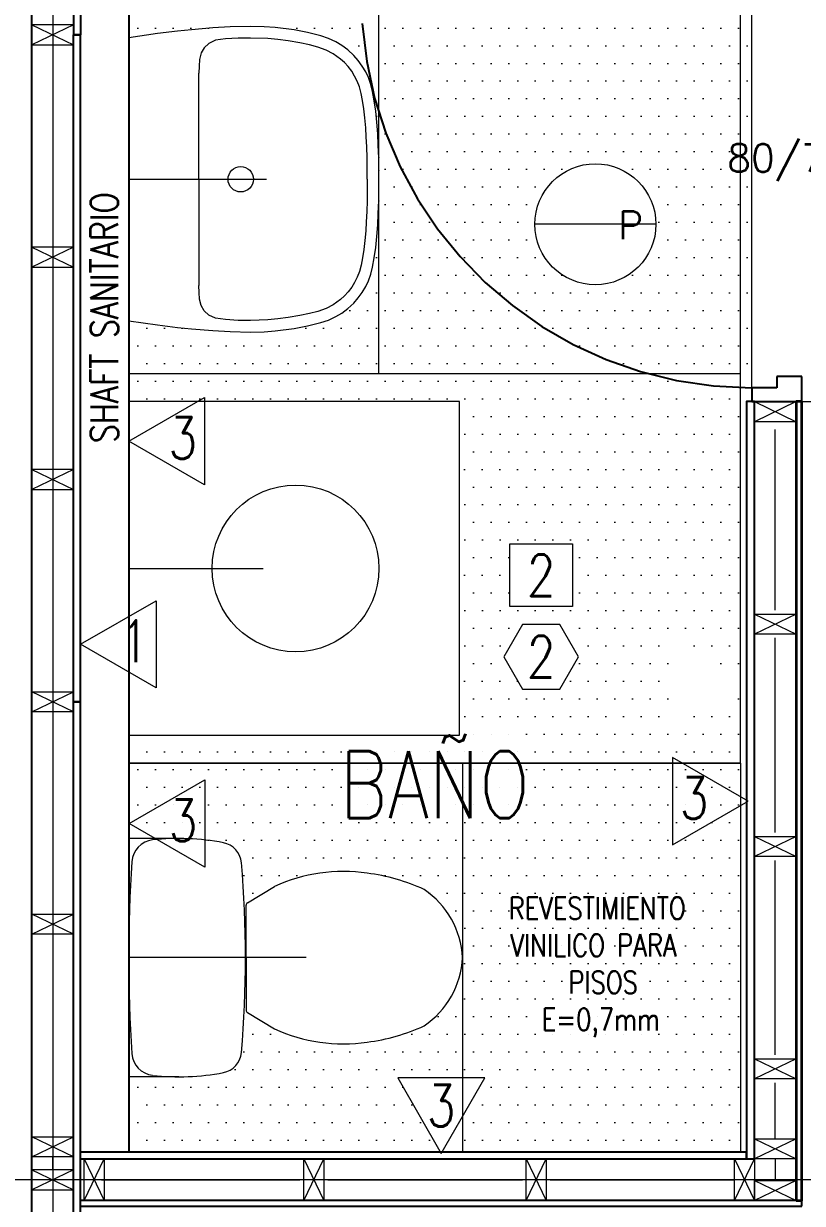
# Model space of a CAD drawing. Header units: inches. Extents: x 10.8 to 60.4, y 12.2 to 79.7.
# Drawn here: x 26.01 to 27.41, y 19.091 to 21.213 of the extents above; entities that cross this region are included whole.
import ezdxf
from ezdxf.enums import TextEntityAlignment as Align

# ---------------------------------------------------------------- set-up
doc = ezdxf.new("R2010")
doc.units = ezdxf.units.IN
doc.header["$MEASUREMENT"] = 0
doc.linetypes.add('CENTER', pattern=[2, 1.25, -0.25, 0.25, -0.25])
doc.layers.add('_AUX', color=210, linetype='Continuous', lineweight=18, plot=False)
for name, color, linetype, lineweight in [('A-ANNO-SYMB', 3, 'Continuous', 18), ('A-ANNO-TEXT', 3, 'Continuous', 18), ('A-DETL-MCUT', 4, 'Continuous', 25), ('A-DOOR-FULL', 4, 'Continuous', 25), ('A-DOOR-SYMB', 3, 'Continuous', 18), ('A-ELEV-MBE2', 4, 'Continuous', 25), ('A-FLOR-PATT', 8, 'Continuous', 18), ('A-FURN', 8, 'Continuous', 18), ('A-SECT-MCUT', 7, 'Continuous', 35), ('A-WALL-PATT', 8, 'Continuous', 18), ('A-WALL-STUD', 3, 'Continuous', 18)]:
    doc.layers.add(name, color=color, linetype=linetype, lineweight=lineweight)
doc.styles.add('E-ROMANS', font='romans.shx', dxfattribs={"width": 0.8})

msp = doc.modelspace()

# ---------------------------------------------------------------- hatches: boundary and pattern name
at = {"layer": 'A-FLOR-PATT'}
h = msp.add_hatch(dxfattribs=at)
h.set_pattern_fill('DOTS', color=256, scale=0.02, style=0)
h.set_pattern_definition([(0, (-444.033665, -8.068132), (0.015875, 0.03175), [0, -0.03175])])
h.paths.add_polyline_path([(26.7989, 19.8834), (26.1989, 19.8834), (26.1989, 19.7477), (26.2892, 19.7477, -0.046919), (26.3692, 19.7402, -0.336122), (26.4016, 19.7043, -0.00971), (26.4099, 19.6277, -0.275292), (26.4123, 19.6322), (26.4608, 19.6616, -0.143412), (26.6278, 19.6854, -0.074669), (26.73, 19.6561, -0.237155), (26.7989, 19.5334)])
h.paths.add_polyline_path([(26.6489, 20.9334), (26.6489, 20.9181), (26.6484, 20.8945), (26.6484, 20.8947, 0.003903), (26.6484, 20.8943), (26.6484, 20.8945), (26.6476, 20.872), (26.6477, 20.8722, 0.003659), (26.6476, 20.8718), (26.6476, 20.872), (26.6466, 20.8514), (26.6467, 20.8517, 0.004179), (26.6466, 20.8512), (26.6466, 20.8514), (26.6453, 20.8307), (26.6432, 20.8108), (26.6405, 20.7923), (26.6374, 20.7753), (26.6342, 20.7628), (26.6298, 20.7506), (26.625, 20.7404), (26.6188, 20.73), (26.6117, 20.72), (26.6036, 20.7108), (26.5927, 20.7007), (26.5822, 20.6929), (26.5712, 20.6863), (26.558, 20.6802), (26.5443, 20.6756), (26.5202, 20.6696), (26.4962, 20.6649), (26.4622, 20.6605), (26.4426, 20.6591), (26.418, 20.6584), (26.3812, 20.6595), (26.35, 20.6613), (26.3116, 20.6644), (26.2867, 20.6669), (26.2506, 20.6714), (26.1989, 20.6789), (26.1989, 20.5834), (26.6489, 20.5834)], flags=17)
h.paths.add_polyline_path([(26.6489, 21.0527), (26.6489, 20.5834), (26.974, 20.5834), (26.974, 20.6495, -0.190981)], flags=16)
h.paths.add_polyline_path([(26.4608, 19.4053), (26.4123, 19.4346, -0.262571), (26.4099, 19.4389), (26.4099, 19.5334), (26.4089, 19.5334, -0.021559), (26.4016, 19.3625, -0.336122), (26.3692, 19.3267, -0.046919), (26.2892, 19.3192), (26.1989, 19.3192), (26.1989, 19.1834), (26.7598, 19.1834), (26.6825, 19.3173), (26.7989, 19.3173), (26.7989, 19.5334, -0.237155), (26.73, 19.4108, -0.074669), (26.6278, 19.3815, -0.143412)])
h.paths.add_polyline_path([(26.6489, 21.0527), (26.6489, 20.947, -0.016148), (26.6489, 20.9486), (26.6489, 20.9488), (26.6489, 20.9334), (26.6489, 20.9678, -0.043216), (26.6484, 20.9721), (26.6484, 20.9723), (26.6489, 20.9488), (26.6489, 20.949, 0.019445), (26.6489, 20.947), (26.6489, 20.5834), (26.974, 20.5834), (26.974, 20.6495, -0.190981)], flags=17)
h.paths.add_polyline_path([(26.6489, 20.8887, -0.056524), (26.6484, 20.8943), (26.6484, 20.8945), (26.6476, 20.872), (26.6477, 20.8722, 0.003659), (26.6476, 20.8718), (26.6476, 20.872), (26.6466, 20.8514), (26.6467, 20.8517, 0.004179), (26.6466, 20.8512), (26.6466, 20.8514), (26.6453, 20.8307), (26.6432, 20.8108), (26.6405, 20.7923), (26.6374, 20.7753), (26.6342, 20.7628), (26.6298, 20.7506), (26.625, 20.7404), (26.6188, 20.73), (26.6117, 20.72), (26.6036, 20.7108), (26.5927, 20.7007), (26.5822, 20.6929), (26.5712, 20.6863), (26.558, 20.6802), (26.5443, 20.6756), (26.5202, 20.6696), (26.4962, 20.6649), (26.4622, 20.6605), (26.4426, 20.6591), (26.418, 20.6584), (26.3812, 20.6595), (26.35, 20.6613), (26.3116, 20.6644), (26.2867, 20.6669), (26.2506, 20.6714), (26.1989, 20.6789), (26.1989, 20.5834), (26.6489, 20.5834)], flags=16)
h.paths.add_polyline_path([(26.619, 21.2584), (26.974, 21.2584), (26.974, 21.2834), (26.1989, 21.2834), (26.1989, 21.188), (26.2506, 21.1955), (26.2867, 21.1999), (26.3116, 21.2025), (26.35, 21.2056), (26.3812, 21.2073), (26.418, 21.2084), (26.4426, 21.2078), (26.4622, 21.2064), (26.4962, 21.2019), (26.5202, 21.1973), (26.5443, 21.1913), (26.558, 21.1867), (26.5712, 21.1806), (26.5822, 21.174), (26.5927, 21.1662), (26.6036, 21.1561), (26.6117, 21.1468), (26.6188, 21.1369), (26.625, 21.1264), (26.6298, 21.1163), (26.6342, 21.1041), (26.6374, 21.0915), (26.6405, 21.0746), (26.6432, 21.056), (26.6453, 21.0361), (26.6466, 21.0154), (26.6466, 21.0156, 0.004179), (26.6467, 21.0152), (26.6466, 21.0154), (26.6476, 20.9949), (26.6476, 20.9951, 0.003659), (26.6477, 20.9947), (26.6476, 20.9949), (26.6484, 20.9723), (26.6489, 20.9488), (26.6489, 20.949, 0.003296), (26.6489, 20.9486), (26.6489, 20.9488), (26.6489, 20.9334), (26.6489, 20.9181), (26.6484, 20.8945), (26.6484, 20.8947, 0.003903), (26.6484, 20.8943), (26.6484, 20.8945), (26.6476, 20.872), (26.6477, 20.8722, 0.003659), (26.6476, 20.8718), (26.6476, 20.872), (26.6466, 20.8514), (26.6467, 20.8517, 0.004179), (26.6466, 20.8512), (26.6466, 20.8514), (26.6453, 20.8307), (26.6432, 20.8108), (26.6405, 20.7923), (26.6374, 20.7753), (26.6342, 20.7628), (26.6298, 20.7506), (26.625, 20.7404), (26.6188, 20.73), (26.6117, 20.72), (26.6036, 20.7108), (26.5927, 20.7007), (26.5822, 20.6929), (26.5712, 20.6863), (26.558, 20.6802), (26.5443, 20.6756), (26.5202, 20.6696), (26.4962, 20.6649), (26.4622, 20.6605), (26.4426, 20.6591), (26.418, 20.6584), (26.3812, 20.6595), (26.35, 20.6613), (26.3116, 20.6644), (26.2867, 20.6669), (26.2506, 20.6714), (26.1989, 20.6789), (26.1989, 20.5834), (26.974, 20.5834), (26.974, 20.6495, -0.252159), (26.619, 21.2134)])
h.paths.add_polyline_path([(27.2989, 21.2834), (26.974, 21.2834), (26.974, 21.2584), (27.2989, 21.2584)], flags=17)
h.paths.add_polyline_path([(27.3119, 21.3834), (27.2989, 21.3834), (26.974, 21.3834), (26.974, 21.2834), (27.2989, 21.2834), (27.2989, 21.2584), (27.319, 21.2584), (27.319, 21.2834), (27.3119, 21.2834)])
h.paths.add_polyline_path([(26.974, 21.3834), (26.1989, 21.3834), (26.1989, 21.2834), (26.974, 21.2834)])
h.paths.add_polyline_path([(27.2989, 21.2134), (26.974, 21.2134), (26.974, 20.9405, -0.612993), (27.1467, 20.8525, -0.612993), (26.974, 20.7646), (26.974, 20.6495, 0.061903), (27.1342, 20.5834), (27.2989, 20.5834)])
h.paths.add_polyline_path([(26.974, 21.2134), (26.6489, 21.2134), (26.6489, 21.0527, 0.190981), (26.974, 20.6495), (26.974, 20.7646, -0.239931), (26.9292, 20.8525, -0.239931), (26.974, 20.9405)], flags=17)
h.paths.add_polyline_path([(27.319, 21.2134), (27.2989, 21.2134), (27.2989, 20.5834), (27.2989, 20.5834), (27.2989, 20.5587, 0.007118), (27.319, 20.5584)])
h.paths.add_polyline_path([(26.974, 20.5834), (26.1989, 20.5834), (26.1989, 20.5334), (26.7939, 20.5334), (26.7939, 19.9334), (26.1989, 19.9334), (26.1989, 19.8834), (26.974, 19.8834), (26.974, 20.0163), (26.9069, 20.0163), (26.8732, 20.0746), (26.9069, 20.1329), (26.974, 20.1329), (26.974, 20.1649), (26.8843, 20.1649), (26.8843, 20.2774), (26.974, 20.2774)])
h.paths.add_polyline_path([(27.2989, 20.5587, -0.059463), (27.1342, 20.5834), (26.974, 20.5834), (26.974, 20.2774), (26.9968, 20.2774), (26.9968, 20.1649), (26.974, 20.1649), (26.974, 20.1332), (27.0079, 20.0746), (26.974, 20.0159), (26.974, 19.8834), (27.2989, 19.8834), (27.2989, 20.0163), (27.1766, 19.9456), (27.1766, 20.1025), (27.2989, 20.0319)])
h.paths.add_polyline_path([(26.974, 19.8834), (26.7989, 19.8834), (26.7989, 19.3173), (26.8394, 19.3173), (26.7989, 19.2473), (26.7989, 19.1834), (26.974, 19.1834)])
h.paths.add_polyline_path([(26.4099, 19.4389), (26.4099, 19.5334), (26.4099, 19.6279, -0.262571), (26.4123, 19.6322), (26.4123, 19.6322, 0.262606), (26.4099, 19.6279), (26.4099, 19.5334), (26.4099, 19.4389, 0.262571), (26.4123, 19.4346), (26.4123, 19.4346, -0.262606)])
h.paths.add_polyline_path([(27.2989, 19.8834), (26.974, 19.8834), (26.974, 19.1834), (27.2989, 19.1834)])
h.paths.add_polyline_path([(26.3514, 20.4877), (26.3514, 20.6937), (26.2105, 20.6937), (26.2105, 20.4877)], flags=25)
h.paths.add_polyline_path([(26.6573, 21.2345), (26.8633, 21.2345), (26.8633, 21.3753), (26.6573, 21.3753)], flags=9)
h.paths.add_polyline_path([(26.4835, 19.7003), (27.0095, 19.7003), (27.0095, 19.9603), (26.4835, 19.9603)], flags=25)
h.paths.add_polyline_path([(27.2507, 19.7464), (27.2507, 19.9525), (27.1099, 19.9525), (27.1099, 19.7464)], flags=9)
h.paths.add_polyline_path([(26.3514, 19.2877), (26.3514, 19.4937), (26.2105, 19.4937), (26.2105, 19.2877)], flags=24)
h.paths.add_polyline_path([(26.6051, 19.3449), (26.8111, 19.3449), (26.8111, 19.4857), (26.6051, 19.4857)], flags=24)
h.paths.add_polyline_path([(26.3514, 19.2877), (26.3514, 19.4937), (26.2105, 19.4937), (26.2105, 19.2877)], flags=24)
h.paths.add_polyline_path([(26.6051, 19.3449), (26.8111, 19.3449), (26.8111, 19.4857), (26.6051, 19.4857)], flags=25)
h.paths.add_polyline_path([(26.3514, 20.4877), (26.3514, 20.6937), (26.2105, 20.6937), (26.2105, 20.4877)], flags=25)
h.paths.add_polyline_path([(26.4835, 19.7003), (27.0095, 19.7003), (27.0095, 19.9603), (26.4835, 19.9603)], flags=24)

# ---------------------------------------------------------------- linework, layer by layer
at = {"layer": '_AUX'}
msp.add_line((27.4089, 20.5334), (27.5994, 20.5334), dxfattribs=at)
at = {"layer": 'A-ANNO-SYMB'}
for p, q in [((26.0624, 25.5508), (26.0624, 13.5272)), ((26.1989, 21.1879), (26.1989, 21.2834)), ((26.6489, 20.5834), (26.6489, 21.2834)), ((27.2989, 20.5834), (27.2989, 21.2834)), ((26.1989, 20.6789), (26.1989, 20.5834)), ((27.2989, 20.5834), (26.1989, 20.5834)), ((26.1989, 19.8834), (26.1989, 19.1834)), ((27.2989, 19.8834), (26.1989, 19.8834)), ((26.7989, 19.8834), (26.7989, 19.1834)), ((27.2989, 19.8834), (27.2989, 19.1834)), ((26.2892, 19.7476), (26.1989, 19.7476)), ((26.2892, 19.3191), (26.1989, 19.3191)), ((27.2989, 19.1834), (26.1989, 19.1834)), ((34.2889, 19.1339), (11.4546, 19.1339))]:
    msp.add_line(p, q, dxfattribs=at)
msp.add_lwpolyline([(26.1989, 19.9334), (26.1989, 19.8834), (27.2989, 19.8834), (27.2989, 20.5834), (26.1989, 20.5834), (26.1989, 20.5334)], dxfattribs=at)
at = {"layer": 'A-ANNO-TEXT'}
for points in [[(26.1994, 20.4624), (26.3353, 20.5409), (26.3353, 20.384)], [(26.8843, 20.2774), (26.9968, 20.2774), (26.9968, 20.1649), (26.8843, 20.1649)], [(26.1124, 20.097), (26.2483, 20.1754), (26.2483, 20.0185)], [(26.9742, 20.0162), (27.0079, 20.0745), (26.9742, 20.1328), (26.9069, 20.1328), (26.8732, 20.0745), (26.9069, 20.0162)], [(27.3124, 19.8149), (27.1766, 19.8933), (27.1766, 19.7365)], [(26.1997, 19.7747), (26.3355, 19.8531), (26.3355, 19.6963)], [(26.7609, 19.1814), (26.8394, 19.3173), (26.6825, 19.3173)]]:
    msp.add_lwpolyline(points, close=True, dxfattribs=at)
at = {"layer": 'A-DETL-MCUT'}
for points in [[(26.1, 21.1934), (26.0999, 22.3934), (26.1119, 22.3934), (26.112, 21.1934)], [(26.0999, 19.9934), (26.0999, 21.1934), (26.1119, 21.1934), (26.1119, 19.9934)], [(27.3239, 20.5334), (27.3097, 20.5334), (27.3097, 19.1714), (27.324, 19.1714)], [(26.0999, 18.7934), (26.0999, 19.9934), (26.1119, 19.9934), (26.1119, 18.7934)], [(27.3097, 19.1714), (27.3097, 19.1834), (26.1119, 19.1834), (26.1119, 19.1714)], [(27.4089, 19.0864), (27.4089, 19.0964), (26.1119, 19.0964), (26.1119, 19.0864)]]:
    msp.add_lwpolyline(points, close=True, dxfattribs=at)
at = {"layer": 'A-DOOR-FULL', "linetype": 'CENTER'}
msp.add_lwpolyline([(27.319, 20.5584), (27.319, 20.5334), (27.409, 20.5334), (27.409, 20.5784), (27.364, 20.5784), (27.364, 20.5584), (27.319, 20.5584)], dxfattribs=at)
msp.add_arc((27.32, 21.2611), 0.7027, 183.8907, 269.9136, dxfattribs=at)
at = {"layer": 'A-DOOR-SYMB'}
msp.add_lwpolyline([(27.1467, 20.8525), (26.9292, 20.8525)], dxfattribs=at)
msp.add_circle((27.038, 20.8525), 0.1088, dxfattribs=at)
at = {"layer": 'A-ELEV-MBE2'}
for p, q in [((26.0249, 14.9414), (26.0249, 22.3454)), ((26.1989, 21.3834), (26.1989, 19.1834))]:
    msp.add_line(p, q, dxfattribs=at)
at = {"layer": 'A-FLOR-PATT'}
msp.add_line((27.319, 20.5584), (27.319, 21.2584), dxfattribs=at)
at = {"layer": 'A-FURN'}
for p, q in [((26.2867, 21.1999), (26.2506, 21.1955)), ((26.3116, 21.2024), (26.2867, 21.1999)), ((26.35, 21.2055), (26.3116, 21.2024)), ((26.3812, 21.2073), (26.35, 21.2055)), ((26.418, 21.2084), (26.3812, 21.2073)), ((26.4426, 21.2077), (26.418, 21.2084)), ((26.4622, 21.2063), (26.4426, 21.2077)), ((26.4962, 21.2019), (26.4622, 21.2063)), ((26.5202, 21.1972), (26.4962, 21.2019)), ((26.2506, 21.1955), (26.1989, 21.1879)), ((26.1989, 21.1879), (26.1989, 20.9334)), ((26.3431, 21.1778), (26.3348, 21.17)), ((26.355, 21.1834), (26.3431, 21.1778)), ((26.3729, 21.1857), (26.355, 21.1834)), ((26.3958, 21.1872), (26.3729, 21.1857)), ((26.4178, 21.1874), (26.3958, 21.1872)), ((26.4488, 21.1863), (26.4178, 21.1874)), ((26.467, 21.1847), (26.4488, 21.1863)), ((26.4856, 21.1823), (26.467, 21.1847)), ((26.5068, 21.1786), (26.4856, 21.1823)), ((26.5237, 21.1749), (26.5068, 21.1786)), ((26.5443, 21.1913), (26.5202, 21.1972)), ((26.558, 21.1867), (26.5443, 21.1913)), ((26.5712, 21.1805), (26.558, 21.1867)), ((26.5822, 21.1739), (26.5712, 21.1805)), ((26.3292, 21.1607), (26.3261, 21.1488)), ((26.3348, 21.17), (26.3292, 21.1607)), ((26.539, 21.171), (26.5237, 21.1749)), ((26.5539, 21.1656), (26.539, 21.171)), ((26.5666, 21.159), (26.5539, 21.1656)), ((26.5799, 21.1495), (26.5666, 21.159)), ((26.5927, 21.1661), (26.5822, 21.1739)), ((26.6036, 21.1561), (26.5927, 21.1661)), ((26.3253, 21.1369), (26.3249, 21.1244)), ((26.3261, 21.1488), (26.3253, 21.1369)), ((26.5867, 21.1433), (26.5799, 21.1495)), ((26.5934, 21.136), (26.5867, 21.1433)), ((26.5998, 21.1277), (26.5934, 21.136)), ((26.6117, 21.1468), (26.6036, 21.1561)), ((26.6188, 21.1369), (26.6117, 21.1468)), ((26.625, 21.1264), (26.6188, 21.1369)), ((26.3249, 20.9334), (26.3249, 21.1244)), ((26.6051, 21.119), (26.5998, 21.1277)), ((26.6098, 21.1096), (26.6051, 21.119)), ((26.6298, 21.1162), (26.625, 21.1264)), ((26.6342, 21.1041), (26.6298, 21.1162)), ((26.6137, 21.0994), (26.6098, 21.1096)), ((26.6168, 21.0877), (26.6137, 21.0994)), ((26.6374, 21.0915), (26.6342, 21.1041)), ((26.6192, 21.0748), (26.6168, 21.0877)), ((26.6215, 21.06), (26.6192, 21.0748)), ((26.6405, 21.0745), (26.6374, 21.0915)), ((26.6432, 21.056), (26.6405, 21.0745)), ((26.6235, 21.0437), (26.6215, 21.06)), ((26.6453, 21.0361), (26.6432, 21.056)), ((26.625, 21.0262), (26.6235, 21.0437)), ((26.6467, 21.0152), (26.6453, 21.0361)), ((26.6259, 21.0099), (26.625, 21.0262)), ((26.6268, 20.9916), (26.6259, 21.0099)), ((26.6477, 20.9947), (26.6466, 21.0156)), ((26.6274, 20.972), (26.6268, 20.9916)), ((26.6484, 20.9721), (26.6476, 20.995)), ((26.6278, 20.9507), (26.6274, 20.972)), ((26.6489, 20.9486), (26.6484, 20.9725)), ((26.6279, 20.9334), (26.6278, 20.9507)), ((26.6489, 20.9334), (26.6489, 20.9489)), ((26.1989, 20.9334), (26.1989, 20.6789)), ((26.1989, 20.9334), (26.4465, 20.9334)), ((26.3249, 20.9334), (26.3249, 20.7424)), ((26.6279, 20.9334), (26.6278, 20.9161)), ((26.6489, 20.918), (26.6489, 20.9334)), ((26.6278, 20.9161), (26.6274, 20.8948)), ((26.6484, 20.8943), (26.6489, 20.918)), ((26.6274, 20.8948), (26.6268, 20.8752)), ((26.6476, 20.8718), (26.6484, 20.8947)), ((26.6268, 20.8752), (26.6259, 20.8568)), ((26.6466, 20.8512), (26.6477, 20.8721)), ((26.625, 20.8406), (26.6235, 20.8231)), ((26.6259, 20.8568), (26.625, 20.8406)), ((26.6453, 20.8307), (26.6467, 20.8516)), ((26.6235, 20.8231), (26.6215, 20.8068)), ((26.6432, 20.8108), (26.6453, 20.8307)), ((26.6215, 20.8068), (26.6192, 20.792)), ((26.6405, 20.7923), (26.6432, 20.8108)), ((26.6168, 20.7791), (26.6137, 20.7673)), ((26.6192, 20.792), (26.6168, 20.7791)), ((26.6342, 20.7627), (26.6374, 20.7753)), ((26.6374, 20.7753), (26.6405, 20.7923)), ((26.6098, 20.7572), (26.6051, 20.7478)), ((26.6137, 20.7673), (26.6098, 20.7572)), ((26.6298, 20.7505), (26.6342, 20.7627)), ((26.3253, 20.7299), (26.3249, 20.7424)), ((26.5998, 20.7391), (26.5934, 20.7308)), ((26.6051, 20.7478), (26.5998, 20.7391)), ((26.6188, 20.7299), (26.625, 20.7404)), ((26.625, 20.7404), (26.6298, 20.7505)), ((26.3261, 20.718), (26.3253, 20.7299)), ((26.3292, 20.7061), (26.3261, 20.718)), ((26.5799, 20.7173), (26.5666, 20.7078)), ((26.5867, 20.7235), (26.5799, 20.7173)), ((26.5934, 20.7308), (26.5867, 20.7235)), ((26.5927, 20.7007), (26.6036, 20.7107)), ((26.6036, 20.7107), (26.6117, 20.72)), ((26.6117, 20.72), (26.6188, 20.7299)), ((26.3348, 20.6968), (26.3292, 20.7061)), ((26.3431, 20.689), (26.3348, 20.6968)), ((26.5237, 20.6919), (26.5068, 20.6882)), ((26.539, 20.6958), (26.5237, 20.6919)), ((26.5539, 20.7012), (26.539, 20.6958)), ((26.5666, 20.7078), (26.5539, 20.7012)), ((26.5712, 20.6863), (26.5822, 20.6928)), ((26.5822, 20.6928), (26.5927, 20.7007)), ((26.1989, 20.6789), (26.2506, 20.6713)), ((26.2506, 20.6713), (26.2867, 20.6669)), ((26.355, 20.6834), (26.3431, 20.689)), ((26.3729, 20.681), (26.355, 20.6834)), ((26.3958, 20.6796), (26.3729, 20.681)), ((26.4178, 20.6794), (26.3958, 20.6796)), ((26.4488, 20.6804), (26.4178, 20.6794)), ((26.467, 20.6821), (26.4488, 20.6804)), ((26.4856, 20.6845), (26.467, 20.6821)), ((26.5068, 20.6882), (26.4856, 20.6845)), ((26.4962, 20.6649), (26.5202, 20.6696)), ((26.5202, 20.6696), (26.5443, 20.6755)), ((26.5443, 20.6755), (26.558, 20.6801)), ((26.558, 20.6801), (26.5712, 20.6863)), ((26.2867, 20.6669), (26.3116, 20.6644)), ((26.3116, 20.6644), (26.35, 20.6613)), ((26.35, 20.6613), (26.3812, 20.6595)), ((26.3812, 20.6595), (26.418, 20.6584)), ((26.418, 20.6584), (26.4426, 20.659)), ((26.4426, 20.659), (26.4622, 20.6605)), ((26.4622, 20.6605), (26.4962, 20.6649)), ((26.4125, 19.6323), (26.4608, 19.6615)), ((26.4099, 19.5334), (26.4099, 19.6279)), ((26.5179, 19.5334), (26.1989, 19.5334)), ((26.4099, 19.5334), (26.4099, 19.4389)), ((26.4125, 19.4345), (26.4608, 19.4053))]:
    msp.add_line(p, q, dxfattribs=at)
for points in [[(26.1989, 20.5334), (26.1989, 19.9334), (26.7939, 19.9334), (26.7939, 20.5334), (26.1989, 20.5334)], [(26.1989, 20.2334), (26.4409, 20.2334)]]:
    msp.add_lwpolyline(points, dxfattribs=at)
for centre, radius in [((26.4003, 20.9334), 0.0228), ((26.4989, 20.2334), 0.15)]:
    msp.add_circle(centre, radius, dxfattribs=at)
for centre, radius, start, end in [((26.6716, 21.0168), 0.025, 182.8069, 183.7647), ((26.6726, 20.9959), 0.025, 181.9684, 182.8069), ((26.6734, 20.9729), 0.025, 181.0739, 181.9684), ((26.6739, 20.9491), 0.025, 180.3184, 181.0739), ((26.6734, 20.8938), 0.025, 178.0316, 178.9261), ((26.6726, 20.8709), 0.025, 177.1931, 178.0316), ((26.6716, 20.85), 0.025, 176.2353, 177.1931), ((26.2465, 19.7033), 0.042, 96.3359, 176.2554), ((26.2892, 19.3187), 0.429, 79.2548, 96.3359), ((26.3617, 19.7008), 0.04, 4.9403, 79.2548), ((28.8423, 19.5334), 2.6433, 176.2554, 183.7446), ((24.4247, 19.5334), 1.9843, 355.0597, 4.9403), ((26.5849, 19.3884), 0.3, 81.7931, 114.4382), ((26.5814, 19.3303), 0.3581, 65.4756, 82.5568), ((26.6425, 19.5261), 0.1566, 2.6552, 56.0211), ((26.4149, 19.6279), 0.005, 118.0226, 180), ((26.6425, 19.5407), 0.1566, 303.9789, 357.3448), ((26.4149, 19.4389), 0.005, 180, 241.9774), ((26.5849, 19.6784), 0.3, 245.5618, 278.2069), ((26.5814, 19.7365), 0.3581, 277.4432, 294.5244), ((26.2465, 19.3635), 0.042, 183.7446, 263.6641), ((26.3617, 19.366), 0.04, 280.7452, 355.0597), ((26.2892, 19.7481), 0.429, 263.6641, 280.7452)]:
    msp.add_arc(centre, radius, start, end, dxfattribs=at)
at = {"layer": 'A-SECT-MCUT'}
msp.add_lwpolyline([(27.3989, 19.0964), (27.4089, 19.0964), (27.4089, 20.5334), (27.3989, 20.5334)], close=True, dxfattribs=at)
at = {"layer": 'A-WALL-PATT', "ltscale": 0.1}
for p, q in [((26.0624, 21.1684), (26.0624, 20.8184)), ((26.0624, 20.7684), (26.0624, 20.4184)), ((27.3614, 20.1584), (27.3614, 20.4834)), ((26.0624, 20.3684), (26.0624, 20.0184)), ((27.3614, 19.7584), (27.3614, 20.1084)), ((26.0624, 19.9684), (26.0624, 19.6184)), ((27.3614, 19.3584), (27.3614, 19.7084)), ((26.0624, 19.5684), (26.0624, 19.2183)), ((27.3615, 19.2074), (27.3614, 19.3084)), ((26.0624, 19.1519), (26.0624, 19.1753)), ((27.3615, 19.1714), (27.3614, 19.1324)), ((26.1499, 19.1339), (26.5067, 19.1339)), ((26.5567, 19.1339), (26.9067, 19.1339)), ((26.9567, 19.1339), (27.288, 19.1339)), ((26.0624, 19.1159), (26.0624, 18.8184))]:
    msp.add_line(p, q, dxfattribs=at)
at = {"layer": 'A-WALL-STUD'}
for p, q in [((26.0999, 21.2114), (26.0249, 21.1754)), ((26.0249, 21.2114), (26.0999, 21.1754)), ((26.0999, 20.8114), (26.0249, 20.7754)), ((26.0249, 20.8114), (26.0999, 20.7754)), ((27.3239, 20.5334), (27.3989, 20.4974)), ((27.3989, 20.5334), (27.3239, 20.4974)), ((26.0999, 20.4114), (26.0249, 20.3754)), ((26.0249, 20.4114), (26.0999, 20.3754)), ((27.3239, 20.1514), (27.3989, 20.1154)), ((27.3989, 20.1514), (27.3239, 20.1154)), ((26.0999, 19.9754), (26.0249, 20.0114)), ((26.0249, 19.9754), (26.0999, 20.0114)), ((27.3239, 19.7514), (27.3989, 19.7154)), ((27.3989, 19.7514), (27.3239, 19.7154)), ((26.0999, 19.5754), (26.0249, 19.6114)), ((26.0249, 19.5754), (26.0999, 19.6114)), ((27.3239, 19.3514), (27.3989, 19.3154)), ((27.3989, 19.3514), (27.3239, 19.3154)), ((26.0999, 19.1753), (26.0249, 19.2113)), ((26.0249, 19.1753), (26.0999, 19.2113)), ((27.324, 19.2074), (27.399, 19.1714)), ((27.399, 19.2074), (27.324, 19.1714)), ((26.1189, 19.0964), (26.1549, 19.1714)), ((26.1189, 19.1714), (26.1549, 19.0964)), ((26.5137, 19.0964), (26.5497, 19.1714)), ((26.5137, 19.1714), (26.5497, 19.0964)), ((26.9137, 19.0964), (26.9497, 19.1714)), ((26.9137, 19.1714), (26.9497, 19.0964)), ((27.288, 19.0964), (27.324, 19.1714)), ((27.288, 19.1714), (27.324, 19.0964)), ((26.0999, 19.1519), (26.0249, 19.1159)), ((26.0249, 19.1519), (26.0999, 19.1159)), ((27.3239, 19.1324), (27.3989, 19.0964)), ((27.3989, 19.1324), (27.3239, 19.0964))]:
    msp.add_line(p, q, dxfattribs=at)
for points in [[(26.0999, 21.2114), (26.0249, 21.2114), (26.0249, 21.1754), (26.0999, 21.1754)], [(26.0999, 20.8114), (26.0249, 20.8114), (26.0249, 20.7754), (26.0999, 20.7754)], [(27.3239, 20.5334), (27.3989, 20.5334), (27.3989, 20.4974), (27.3239, 20.4974)], [(26.0999, 20.4114), (26.0249, 20.4114), (26.0249, 20.3754), (26.0999, 20.3754)], [(27.3239, 20.1514), (27.3989, 20.1514), (27.3989, 20.1154), (27.3239, 20.1154)], [(26.0999, 19.9754), (26.0249, 19.9754), (26.0249, 20.0114), (26.0999, 20.0114)], [(27.3239, 19.7514), (27.3989, 19.7514), (27.3989, 19.7154), (27.3239, 19.7154)], [(26.0999, 19.5754), (26.0249, 19.5754), (26.0249, 19.6114), (26.0999, 19.6114)], [(27.3239, 19.3514), (27.3989, 19.3514), (27.3989, 19.3154), (27.3239, 19.3154)], [(26.0999, 19.1753), (26.0249, 19.1753), (26.0249, 19.2113), (26.0999, 19.2113)], [(27.324, 19.2074), (27.399, 19.2074), (27.399, 19.1714), (27.324, 19.1714)], [(26.1189, 19.0964), (26.1189, 19.1714), (26.1549, 19.1714), (26.1549, 19.0964)], [(26.5137, 19.0964), (26.5137, 19.1714), (26.5497, 19.1714), (26.5497, 19.0964)], [(26.9137, 19.0964), (26.9137, 19.1714), (26.9497, 19.1714), (26.9497, 19.0964)], [(27.288, 19.0964), (27.288, 19.1714), (27.324, 19.1714), (27.324, 19.0964)], [(26.0999, 19.1519), (26.0249, 19.1519), (26.0249, 19.1159), (26.0999, 19.1159)], [(27.3239, 19.1324), (27.3989, 19.1324), (27.3989, 19.0964), (27.3239, 19.0964)]]:
    msp.add_lwpolyline(points, close=True, dxfattribs=at)

# ---------------------------------------------------------------- texts
at = {"layer": 'A-ANNO-TEXT', "style": 'E-ROMANS'}
for s, insert, char_height, attachment_point, rotation in [('SHAFT SANITARIO', (26.1301, 20.6845), 0.05, 2, 90), ('\\pi-0.45,l0.45,t0.45;3', (26.2963, 20.4681), 0.075, 5, 359.9995), ('\\pi-0.45,l0.45,t0.45;2', (26.9405, 20.2212), 0.075, 5, 0.0005), ('\\pi-0.45,l0.45,t0.45;1', (26.2093, 20.1026), 0.075, 5, 359.9995), ('\\pi-0.45,l0.45,t0.45;2', (26.9405, 20.0745), 0.075, 5, 0.0005), ('\\pi-0.45,l0.45,t0.45;3', (27.2155, 19.8206), 0.075, 5, 0.0005), ('\\pi-0.45,l0.45,t0.45;3', (26.2966, 19.7804), 0.075, 5, 359.9995), ('\\pi-0.45,l0.45,t0.45;3', (26.7609, 19.2672), 0.075, 5, 0.0005)]:
    msp.add_mtext(s, dxfattribs=dict(at, insert=insert, char_height=char_height, attachment_point=attachment_point, rotation=rotation))
for s, insert, char_height, attachment_point in [('\\pi-0.36,l0.36,t0.36;BAÑO', (26.7491, 19.8445), 0.12, 5), ('\\pi-0.17143;REVESTIMIENTO\\P\\pi-0.16838;VINILICO PARA \\P\\pi-0.064;PISOS\\P\\pi-0.112;E=0,7mm', (27.0536, 19.3901), 0.04, 7)]:
    msp.add_mtext(s, dxfattribs=dict(at, insert=insert, char_height=char_height, attachment_point=attachment_point))
msp.add_attdef('80/75', text='x/x', height=0.05, dxfattribs=at).set_placement((27.3843, 20.9966), align=Align.TOP_CENTER)
msp.add_attdef('P', text='P', height=0.05, dxfattribs=at).set_placement((27.101, 20.8108), align=Align.BOTTOM_CENTER)

doc.saveas('drawing.dxf')
